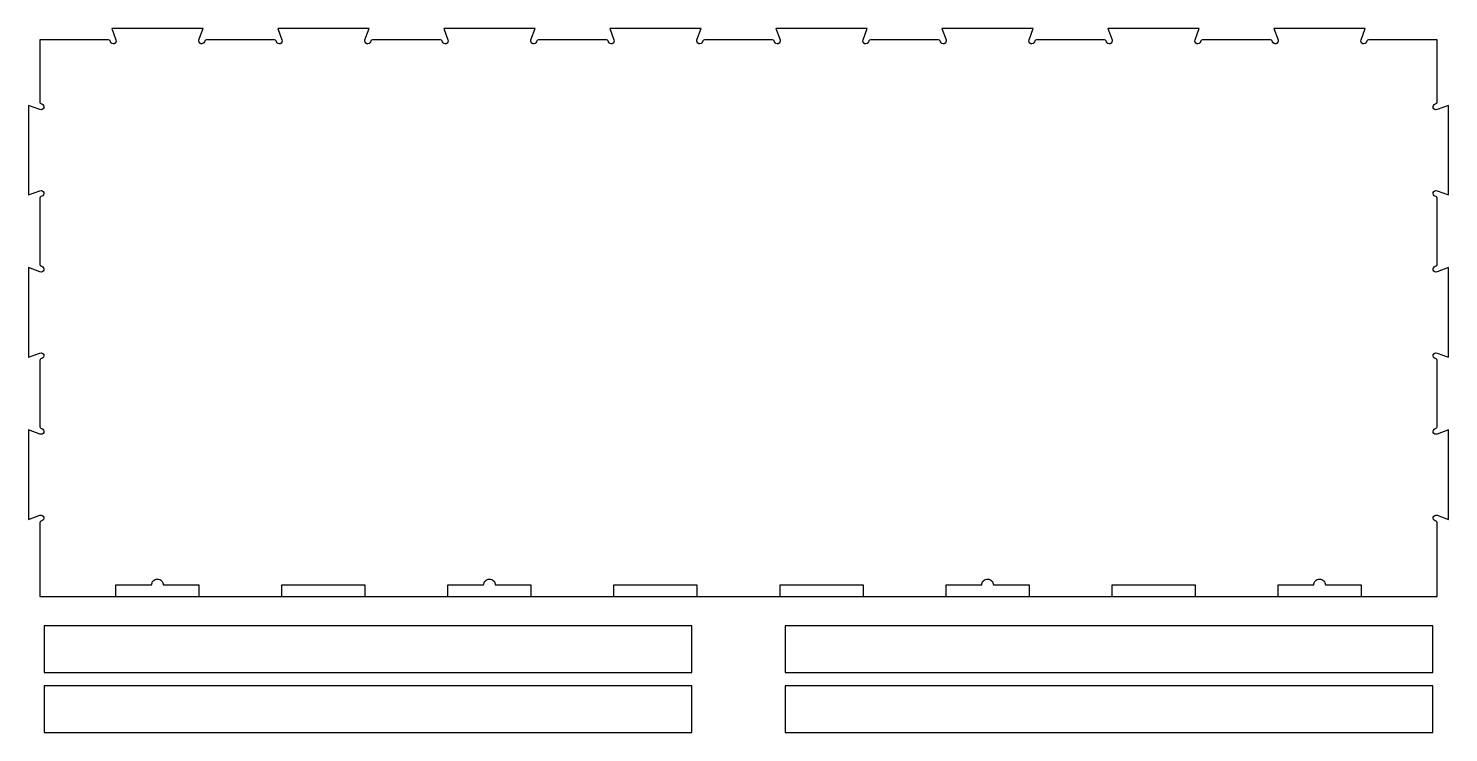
# Model space of a CAD drawing. Extents: x 2.5 to 93.5, y 1.6 to 46.8.
import ezdxf

# ---------------------------------------------------------------- set-up
doc = ezdxf.new("R2010")
doc.units = 0
doc.layers.add('CUTOUT', color=18, linetype='CONTINUOUS')
doc.layers.add('DOVES', color=1, linetype='CONTINUOUS')

msp = doc.modelspace()

# ---------------------------------------------------------------- linework, layer by layer
at = {"layer": 'CUTOUT'}
msp.add_lwpolyline([(92.753, 46.024), (88.359, 46.024, 0.315298), (88.265, 45.958), (88.242, 45.894, -0.999999), (87.885, 46.024), (88.154, 46.764), (82.298, 46.764), (82.567, 46.024, -0.999999), (82.21, 45.894), (82.187, 45.958, 0.315298), (82.093, 46.024), (77.723, 46.024, 0.315298), (77.629, 45.958), (77.606, 45.894, -0.999999), (77.249, 46.024), (77.518, 46.764), (71.662, 46.764), (71.931, 46.024, -0.999999), (71.574, 45.894), (71.551, 45.958, 0.315298), (71.457, 46.024), (67.087, 46.024, 0.315298), (66.993, 45.958), (66.97, 45.894, -0.999999), (66.613, 46.024), (66.882, 46.764), (61.026, 46.764), (61.295, 46.024, -0.999999), (60.938, 45.894), (60.915, 45.958, 0.315298), (60.821, 46.024), (56.451, 46.024, 0.315298), (56.357, 45.958), (56.334, 45.894, -0.999999), (55.977, 46.024), (56.246, 46.764), (50.39, 46.764), (50.659, 46.024, -0.999999), (50.302, 45.894), (50.279, 45.958, 0.315298), (50.185, 46.024), (45.815, 46.024, 0.315298), (45.721, 45.958), (45.698, 45.894, -0.999999), (45.341, 46.024), (45.61, 46.764), (39.754, 46.764), (40.023, 46.024, -0.999999), (39.666, 45.894), (39.643, 45.958, 0.315298), (39.549, 46.024), (35.179, 46.024, 0.315298), (35.085, 45.958), (35.062, 45.894, -0.999999), (34.705, 46.024), (34.974, 46.764), (29.118, 46.764), (29.387, 46.024, -0.999999), (29.03, 45.894), (29.007, 45.958, 0.315298), (28.913, 46.024), (24.543, 46.024, 0.315298), (24.449, 45.958), (24.426, 45.894, -0.999999), (24.069, 46.024), (24.338, 46.764), (18.482, 46.764), (18.751, 46.024, -0.999999), (18.394, 45.894), (18.371, 45.958, 0.315298), (18.277, 46.024), (13.907, 46.024, 0.315298), (13.813, 45.958), (13.79, 45.894, -0.999999), (13.433, 46.024), (13.702, 46.764), (7.846, 46.764), (8.115, 46.024, -0.999999), (7.758, 45.894), (7.735, 45.958, 0.315298), (7.641, 46.024), (3.247, 46.024), (3.247, 42.038, 0.315298), (3.313, 41.944), (3.377, 41.921, -0.999999), (3.247, 41.564), (2.507, 41.833), (2.507, 36.095), (3.247, 36.364, -0.414276), (3.491, 36.251, -0.414276), (3.377, 36.007), (3.313, 35.983, 0.315298), (3.247, 35.889), (3.247, 31.638, 0.315298), (3.313, 31.544), (3.377, 31.521, -0.999999), (3.247, 31.164), (2.507, 31.433), (2.507, 25.695), (3.247, 25.964, -0.414276), (3.491, 25.851, -0.414276), (3.377, 25.607), (3.313, 25.583, 0.315298), (3.247, 25.489), (3.247, 21.238, 0.315298), (3.313, 21.144), (3.377, 21.121, -0.999999), (3.247, 20.764), (2.507, 21.033), (2.507, 15.295), (3.247, 15.564, -0.414276), (3.491, 15.451, -0.414276), (3.377, 15.207), (3.313, 15.183, 0.315298), (3.247, 15.089), (3.247, 10.364), (8.115, 10.364), (8.115, 11.104), (10.399, 11.104, -0.414214), (10.774, 11.479, -0.414214), (11.149, 11.104), (13.433, 11.104), (13.433, 10.364), (18.751, 10.364), (18.751, 11.104), (24.069, 11.104), (24.069, 10.364), (29.387, 10.364), (29.387, 11.104), (31.671, 11.104, -0.414214), (32.046, 11.479, -0.414214), (32.421, 11.104), (34.705, 11.104), (34.705, 10.364), (40.023, 10.364), (40.023, 11.104), (45.341, 11.104), (45.341, 10.364), (50.659, 10.364), (50.659, 11.104), (55.977, 11.104), (55.977, 10.364), (61.295, 10.364), (61.295, 11.104), (63.579, 11.104, -0.414214), (63.954, 11.479, -0.414214), (64.329, 11.104), (66.613, 11.104), (66.613, 10.364), (71.931, 10.364), (71.931, 11.104), (77.249, 11.104), (77.249, 10.364), (82.567, 10.364), (82.567, 11.104), (84.851, 11.104, -0.414214), (85.226, 11.479, -0.414214), (85.601, 11.104), (87.885, 11.104), (87.885, 10.364), (92.753, 10.364), (92.753, 15.089, 0.315298), (92.687, 15.183), (92.623, 15.207, -0.414276), (92.509, 15.451, -0.414276), (92.753, 15.564), (93.493, 15.295), (93.493, 21.033), (92.753, 20.764, -0.999999), (92.623, 21.121), (92.687, 21.144, 0.315298), (92.753, 21.238), (92.753, 25.489, 0.315298), (92.687, 25.583), (92.623, 25.607, -0.414276), (92.509, 25.851, -0.414276), (92.753, 25.964), (93.493, 25.695), (93.493, 31.433), (92.753, 31.164, -0.999999), (92.623, 31.521), (92.687, 31.544, 0.315298), (92.753, 31.638), (92.753, 35.889, 0.315298), (92.687, 35.983), (92.623, 36.007, -0.414276), (92.509, 36.251, -0.414276), (92.753, 36.364), (93.493, 36.095), (93.493, 41.833), (92.753, 41.564, -0.999999), (92.623, 41.921), (92.687, 41.944, 0.315298), (92.753, 42.038)], format="xyb", close=True, dxfattribs=at)
for points in [[(45, 8.482), (3.52, 8.482), (3.52, 5.482), (45, 5.482)], [(92.48, 8.482), (51, 8.482), (51, 5.482), (92.48, 5.482)], [(45, 4.64), (3.52, 4.64), (3.52, 1.64), (45, 1.64)], [(92.48, 4.64), (51, 4.64), (51, 1.64), (92.48, 1.64)]]:
    msp.add_lwpolyline(points, close=True, dxfattribs=at)
at = {"layer": 'DOVES'}
for points in [[(8.115, 10.364), (13.433, 10.364)], [(18.751, 10.364), (24.069, 10.364)], [(29.387, 10.364), (34.705, 10.364)], [(40.023, 10.364), (45.341, 10.364)], [(50.659, 10.364), (55.977, 10.364)], [(61.295, 10.364), (66.613, 10.364)], [(71.931, 10.364), (77.249, 10.364)], [(82.567, 10.364), (87.885, 10.364)]]:
    msp.add_lwpolyline(points, dxfattribs=at)

doc.saveas('drawing.dxf')
